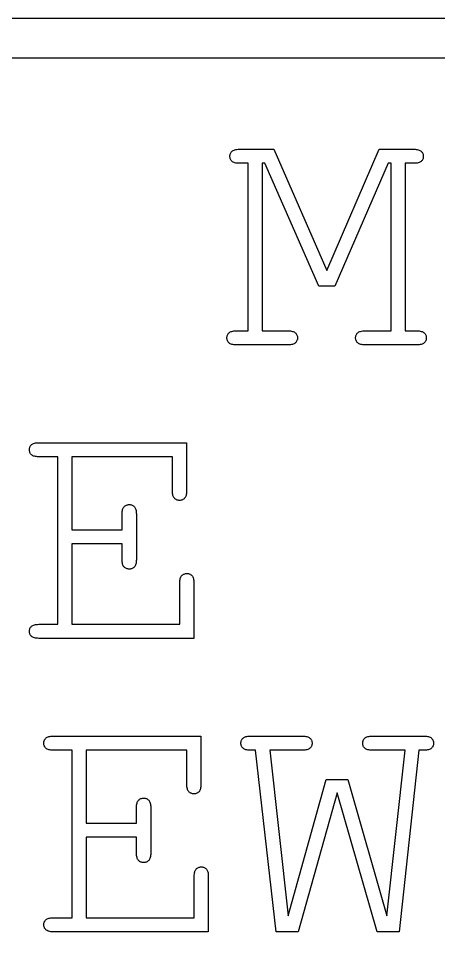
# Model space of a CAD drawing. Header units: millimetres. Extents: x -7 to 7, y -5 to 5.
# Drawn here: x 0 to 2.39, y -0.29 to 5 of the extents above; entities that cross this region are included whole.
import ezdxf

# ---------------------------------------------------------------- set-up
doc = ezdxf.new("R2010")
doc.units = ezdxf.units.MM
doc.header["$MEASUREMENT"] = 0

msp = doc.modelspace()

# ---------------------------------------------------------------- linework, layer by layer
at = {"flags": 128}
for points in [[(-7, -5), (7, -5), (7, 5), (-7, 5), (-7, -5)], [(-6.686445, -4.776032), (6.686445, -4.776032), (6.686445, 4.776032), (-6.686445, 4.776032), (-6.686445, -4.776032)], [(1.798915, 3.478699), (1.707663, 3.478699), (1.400638, 4.177348), (1.385429, 4.177348), (1.385429, 3.224904), (1.532763, 3.224904), (1.53964, 3.224734), (1.546011, 3.224221), (1.551878, 3.223367), (1.55724, 3.222172), (1.562096, 3.220634), (1.566448, 3.218756), (1.570295, 3.216535), (1.573636, 3.213973), (1.576533, 3.211129), (1.579043, 3.208062), (1.581167, 3.204772), (1.582904, 3.20126), (1.584256, 3.197524), (1.585221, 3.193566), (1.5858, 3.189385), (1.585993, 3.184982), (1.5858, 3.180793), (1.585221, 3.176783), (1.584256, 3.172951), (1.582904, 3.169298), (1.581167, 3.165822), (1.579043, 3.162525), (1.576533, 3.159406), (1.573636, 3.156465), (1.570295, 3.153792), (1.566448, 3.151475), (1.562096, 3.149514), (1.55724, 3.14791), (1.551878, 3.146663), (1.546011, 3.145772), (1.53964, 3.145237), (1.532763, 3.145059), (1.238095, 3.145059), (1.231218, 3.145237), (1.224847, 3.145772), (1.21898, 3.146663), (1.213618, 3.14791), (1.208762, 3.149514), (1.20441, 3.151475), (1.200563, 3.153792), (1.197221, 3.156465), (1.194325, 3.159406), (1.191815, 3.162525), (1.189691, 3.165822), (1.187954, 3.169298), (1.186602, 3.172951), (1.185637, 3.176783), (1.185057, 3.180793), (1.184864, 3.184982), (1.185057, 3.189385), (1.185637, 3.193566), (1.186602, 3.197524), (1.187954, 3.20126), (1.189691, 3.204772), (1.191815, 3.208062), (1.194325, 3.211129), (1.197221, 3.213973), (1.200563, 3.216535), (1.20441, 3.218756), (1.208762, 3.220634), (1.213618, 3.222172), (1.21898, 3.223367), (1.224847, 3.224221), (1.231218, 3.224734), (1.238095, 3.224904), (1.305583, 3.224904), (1.305583, 4.177348), (1.255205, 4.177348), (1.248328, 4.177519), (1.241956, 4.178032), (1.23609, 4.178886), (1.230728, 4.180081), (1.225871, 4.181618), (1.22152, 4.183497), (1.217673, 4.185718), (1.214331, 4.18828), (1.211435, 4.191124), (1.208925, 4.194191), (1.206801, 4.197481), (1.205063, 4.200993), (1.203712, 4.204729), (1.202746, 4.208687), (1.202167, 4.212868), (1.201974, 4.217271), (1.202167, 4.221675), (1.202746, 4.225856), (1.203712, 4.229814), (1.205063, 4.233549), (1.206801, 4.237062), (1.208925, 4.240352), (1.211435, 4.243419), (1.214331, 4.246263), (1.217673, 4.248825), (1.22152, 4.251045), (1.225871, 4.252924), (1.230728, 4.254461), (1.23609, 4.255657), (1.241956, 4.256511), (1.248328, 4.257023), (1.255205, 4.257194), (1.451016, 4.257194), (1.753289, 3.569001), (2.050809, 4.257194), (2.246621, 4.257194), (2.25372, 4.257023), (2.260285, 4.256511), (2.266315, 4.255657), (2.27181, 4.254461), (2.276771, 4.252924), (2.281197, 4.251045), (2.285088, 4.248825), (2.288445, 4.246263), (2.291341, 4.243419), (2.293851, 4.240352), (2.295975, 4.237062), (2.297713, 4.233549), (2.299064, 4.229814), (2.300029, 4.225856), (2.300609, 4.221675), (2.300802, 4.217271), (2.300609, 4.212868), (2.300029, 4.208687), (2.299064, 4.204729), (2.297713, 4.200993), (2.295975, 4.197481), (2.293851, 4.194191), (2.291341, 4.191124), (2.288445, 4.18828), (2.285088, 4.185718), (2.281197, 4.183497), (2.276771, 4.181618), (2.27181, 4.180081), (2.266315, 4.178886), (2.260285, 4.178032), (2.25372, 4.177519), (2.246621, 4.177348), (2.197193, 4.177348), (2.197193, 3.224904), (2.263731, 3.224904), (2.27083, 3.224734), (2.277395, 3.224221), (2.283425, 3.223367), (2.28892, 3.222172), (2.293881, 3.220634), (2.298307, 3.218756), (2.302198, 3.216535), (2.305555, 3.213973), (2.308451, 3.211129), (2.310961, 3.208062), (2.313085, 3.204772), (2.314822, 3.20126), (2.316174, 3.197524), (2.317139, 3.193566), (2.317719, 3.189385), (2.317912, 3.184982), (2.317719, 3.180793), (2.317139, 3.176783), (2.316174, 3.172951), (2.314822, 3.169298), (2.313085, 3.165822), (2.310961, 3.162525), (2.308451, 3.159406), (2.305555, 3.156465), (2.302198, 3.153792), (2.298307, 3.151475), (2.293881, 3.149514), (2.28892, 3.14791), (2.283425, 3.146663), (2.277395, 3.145772), (2.27083, 3.145237), (2.263731, 3.145059), (1.970013, 3.145059), (1.963129, 3.145237), (1.956735, 3.145772), (1.950831, 3.146663), (1.945418, 3.14791), (1.940494, 3.149514), (1.936061, 3.151475), (1.932117, 3.153792), (1.928664, 3.156465), (1.925657, 3.159406), (1.92305, 3.162525), (1.920845, 3.165822), (1.91904, 3.169298), (1.917636, 3.172951), (1.916634, 3.176783), (1.916032, 3.180793), (1.915832, 3.184982), (1.916025, 3.189385), (1.916604, 3.193566), (1.91757, 3.197524), (1.918921, 3.20126), (1.920659, 3.204772), (1.922783, 3.208062), (1.925293, 3.211129), (1.928189, 3.213973), (1.931546, 3.216535), (1.935437, 3.218756), (1.939863, 3.220634), (1.944823, 3.222172), (1.950319, 3.223367), (1.956349, 3.224221), (1.962913, 3.224734), (1.970013, 3.224904), (2.117347, 3.224904), (2.117347, 4.177348), (2.100237, 4.177348), (1.798915, 3.478699)], [(0.303711, 2.013913), (0.303711, 1.556701), (0.917762, 1.556701), (0.917762, 1.792436), (0.917933, 1.799313), (0.918445, 1.805684), (0.919299, 1.811551), (0.920495, 1.816913), (0.922032, 1.821769), (0.923911, 1.826121), (0.926131, 1.829968), (0.928693, 1.833309), (0.931537, 1.836206), (0.934604, 1.838716), (0.937894, 1.840839), (0.941407, 1.842577), (0.945142, 1.843929), (0.9491, 1.844894), (0.953281, 1.845473), (0.957685, 1.845666), (0.962088, 1.845473), (0.966269, 1.844894), (0.970227, 1.843929), (0.973963, 1.842577), (0.977475, 1.840839), (0.980765, 1.838716), (0.983832, 1.836206), (0.986676, 1.833309), (0.989238, 1.829968), (0.991459, 1.826121), (0.993337, 1.821769), (0.994875, 1.816913), (0.99607, 1.811551), (0.996924, 1.805684), (0.997437, 1.799313), (0.997607, 1.792436), (0.997607, 1.476856), (0.116454, 1.476856), (0.109577, 1.477034), (0.103206, 1.477569), (0.097339, 1.47846), (0.091978, 1.479707), (0.087121, 1.481311), (0.082769, 1.483272), (0.078922, 1.485589), (0.075581, 1.488262), (0.072684, 1.491203), (0.070174, 1.494322), (0.068051, 1.497619), (0.066313, 1.501095), (0.064961, 1.504748), (0.063996, 1.50858), (0.063417, 1.51259), (0.063224, 1.516779), (0.063417, 1.521182), (0.063996, 1.525363), (0.064961, 1.529321), (0.066313, 1.533057), (0.068051, 1.536569), (0.070174, 1.539859), (0.072684, 1.542926), (0.075581, 1.54577), (0.078922, 1.548332), (0.082769, 1.550553), (0.087121, 1.552431), (0.091978, 1.553969), (0.097339, 1.555164), (0.103206, 1.556018), (0.109577, 1.556531), (0.116454, 1.556701), (0.223865, 1.556701), (0.223865, 2.509145), (0.116454, 2.509145), (0.109577, 2.509316), (0.103206, 2.509829), (0.097339, 2.510683), (0.091978, 2.511878), (0.087121, 2.513415), (0.082769, 2.515294), (0.078922, 2.517515), (0.075581, 2.520077), (0.072684, 2.522921), (0.070174, 2.525988), (0.068051, 2.529278), (0.066313, 2.53279), (0.064961, 2.536526), (0.063996, 2.540484), (0.063417, 2.544665), (0.063224, 2.549068), (0.063417, 2.553472), (0.063996, 2.557653), (0.064961, 2.561611), (0.066313, 2.565346), (0.068051, 2.568859), (0.070174, 2.572149), (0.072684, 2.575216), (0.075581, 2.57806), (0.078922, 2.580622), (0.082769, 2.582842), (0.087121, 2.584721), (0.091978, 2.586258), (0.097339, 2.587454), (0.103206, 2.588308), (0.109577, 2.58882), (0.116454, 2.588991), (0.955783, 2.588991), (0.955783, 2.314284), (0.955613, 2.307408), (0.9551, 2.301036), (0.954246, 2.295169), (0.953051, 2.289808), (0.951513, 2.284951), (0.949635, 2.280599), (0.947414, 2.276753), (0.944852, 2.273411), (0.942008, 2.270515), (0.938941, 2.268005), (0.935651, 2.265881), (0.932139, 2.264143), (0.928403, 2.262791), (0.924445, 2.261826), (0.920264, 2.261247), (0.915861, 2.261054), (0.911457, 2.261247), (0.907276, 2.261826), (0.903318, 2.262791), (0.899583, 2.264143), (0.89607, 2.265881), (0.89278, 2.268005), (0.889713, 2.270515), (0.886869, 2.273411), (0.884307, 2.276753), (0.882087, 2.280599), (0.880208, 2.284951), (0.878671, 2.289808), (0.877475, 2.295169), (0.876621, 2.301036), (0.876109, 2.307408), (0.875938, 2.314284), (0.875938, 2.509145), (0.303711, 2.509145), (0.303711, 2.093758), (0.589824, 2.093758), (0.589824, 2.18406), (0.590003, 2.190936), (0.590537, 2.197308), (0.591428, 2.203175), (0.592676, 2.208536), (0.59428, 2.213393), (0.596241, 2.217745), (0.598558, 2.221591), (0.601231, 2.224933), (0.604187, 2.227829), (0.60735, 2.230339), (0.610722, 2.232463), (0.614301, 2.234201), (0.618088, 2.235552), (0.622083, 2.236518), (0.626287, 2.237097), (0.630698, 2.23729), (0.634886, 2.237097), (0.638896, 2.236518), (0.642728, 2.235552), (0.646382, 2.234201), (0.649857, 2.232463), (0.653154, 2.230339), (0.656273, 2.227829), (0.659214, 2.224933), (0.661887, 2.221591), (0.664204, 2.217745), (0.666165, 2.213393), (0.667769, 2.208536), (0.669017, 2.203175), (0.669908, 2.197308), (0.670442, 2.190936), (0.670621, 2.18406), (0.670621, 1.923611), (0.670442, 1.916734), (0.669908, 1.910363), (0.669017, 1.904496), (0.667769, 1.899134), (0.666165, 1.894278), (0.664204, 1.889926), (0.661887, 1.886079), (0.659214, 1.882738), (0.656273, 1.879841), (0.653154, 1.877331), (0.649857, 1.875208), (0.646382, 1.87347), (0.642728, 1.872118), (0.638896, 1.871153), (0.634886, 1.870574), (0.630698, 1.870381), (0.626287, 1.870574), (0.622083, 1.871153), (0.618088, 1.872118), (0.614301, 1.87347), (0.610722, 1.875208), (0.60735, 1.877331), (0.604187, 1.879841), (0.601231, 1.882738), (0.598558, 1.886079), (0.596241, 1.889926), (0.59428, 1.894278), (0.592676, 1.899134), (0.591428, 1.904496), (0.590537, 1.910363), (0.590003, 1.916734), (0.589824, 1.923611), (0.589824, 2.013913), (0.303711, 2.013913)], [(0.385458, 0.34571), (0.385458, -0.111502), (0.999508, -0.111502), (0.999508, 0.124233), (0.999679, 0.13111), (1.000192, 0.137481), (1.001046, 0.143348), (1.002241, 0.14871), (1.003778, 0.153566), (1.005657, 0.157918), (1.007878, 0.161765), (1.01044, 0.165106), (1.013284, 0.168003), (1.016351, 0.170513), (1.019641, 0.172637), (1.023153, 0.174374), (1.026889, 0.175726), (1.030847, 0.176691), (1.035028, 0.17727), (1.039431, 0.177463), (1.043835, 0.17727), (1.048016, 0.176691), (1.051974, 0.175726), (1.055709, 0.174374), (1.059222, 0.172637), (1.062512, 0.170513), (1.065579, 0.168003), (1.068423, 0.165106), (1.070985, 0.161765), (1.073205, 0.157918), (1.075084, 0.153566), (1.076621, 0.14871), (1.077817, 0.143348), (1.078671, 0.137481), (1.079183, 0.13111), (1.079354, 0.124233), (1.079354, -0.191347), (0.198201, -0.191347), (0.191324, -0.191169), (0.184953, -0.190634), (0.179086, -0.189743), (0.173724, -0.188496), (0.168868, -0.186892), (0.164516, -0.184931), (0.160669, -0.182614), (0.157327, -0.179941), (0.154431, -0.177), (0.151921, -0.173881), (0.149797, -0.170584), (0.14806, -0.167108), (0.146708, -0.163455), (0.145743, -0.159623), (0.145163, -0.155613), (0.14497, -0.151424), (0.145163, -0.147021), (0.145743, -0.14284), (0.146708, -0.138882), (0.14806, -0.135146), (0.149797, -0.131634), (0.151921, -0.128344), (0.154431, -0.125277), (0.157327, -0.122433), (0.160669, -0.119871), (0.164516, -0.11765), (0.168868, -0.115772), (0.173724, -0.114234), (0.179086, -0.113039), (0.184953, -0.112185), (0.191324, -0.111672), (0.198201, -0.111502), (0.305612, -0.111502), (0.305612, 0.840943), (0.198201, 0.840943), (0.191324, 0.841113), (0.184953, 0.841626), (0.179086, 0.84248), (0.173724, 0.843675), (0.168868, 0.845213), (0.164516, 0.847091), (0.160669, 0.849312), (0.157327, 0.851874), (0.154431, 0.854718), (0.151921, 0.857785), (0.149797, 0.861075), (0.14806, 0.864587), (0.146708, 0.868323), (0.145743, 0.872281), (0.145163, 0.876462), (0.14497, 0.880865), (0.145163, 0.885269), (0.145743, 0.88945), (0.146708, 0.893408), (0.14806, 0.897143), (0.149797, 0.900656), (0.151921, 0.903946), (0.154431, 0.907013), (0.157327, 0.909857), (0.160669, 0.912419), (0.164516, 0.914639), (0.168868, 0.916518), (0.173724, 0.918055), (0.179086, 0.919251), (0.184953, 0.920105), (0.191324, 0.920617), (0.198201, 0.920788), (1.03753, 0.920788), (1.03753, 0.646081), (1.037359, 0.639205), (1.036847, 0.632833), (1.035993, 0.626966), (1.034797, 0.621605), (1.03326, 0.616748), (1.031381, 0.612396), (1.029161, 0.60855), (1.026599, 0.605208), (1.023755, 0.602312), (1.020688, 0.599802), (1.017398, 0.597678), (1.013885, 0.59594), (1.01015, 0.594588), (1.006192, 0.593623), (1.002011, 0.593044), (0.997607, 0.592851), (0.993204, 0.593044), (0.989023, 0.593623), (0.985065, 0.594588), (0.981329, 0.59594), (0.977817, 0.597678), (0.974527, 0.599802), (0.97146, 0.602312), (0.968616, 0.605208), (0.966054, 0.60855), (0.963833, 0.612396), (0.961955, 0.616748), (0.960417, 0.621605), (0.959222, 0.626966), (0.958368, 0.632833), (0.957855, 0.639205), (0.957685, 0.646081), (0.957685, 0.840943), (0.385458, 0.840943), (0.385458, 0.425555), (0.671571, 0.425555), (0.671571, 0.515857), (0.671749, 0.522733), (0.672284, 0.529105), (0.673175, 0.534972), (0.674423, 0.540333), (0.676027, 0.54519), (0.677987, 0.549542), (0.680304, 0.553388), (0.682978, 0.55673), (0.685933, 0.559626), (0.689097, 0.562136), (0.692468, 0.56426), (0.696048, 0.565998), (0.699835, 0.567349), (0.70383, 0.568315), (0.708033, 0.568894), (0.712444, 0.569087), (0.716633, 0.568894), (0.720643, 0.568315), (0.724475, 0.567349), (0.728128, 0.565998), (0.731604, 0.56426), (0.734901, 0.562136), (0.73802, 0.559626), (0.740961, 0.55673), (0.743634, 0.553388), (0.745951, 0.549542), (0.747912, 0.54519), (0.749516, 0.540333), (0.750763, 0.534972), (0.751654, 0.529105), (0.752189, 0.522733), (0.752367, 0.515857), (0.752367, 0.255408), (0.752189, 0.248531), (0.751654, 0.24216), (0.750763, 0.236293), (0.749516, 0.230932), (0.747912, 0.226075), (0.745951, 0.221723), (0.743634, 0.217876), (0.740961, 0.214535), (0.73802, 0.211638), (0.734901, 0.209128), (0.731604, 0.207005), (0.728128, 0.205267), (0.724475, 0.203915), (0.720643, 0.20295), (0.716633, 0.202371), (0.712444, 0.202178), (0.708033, 0.202371), (0.70383, 0.20295), (0.699835, 0.203915), (0.696048, 0.205267), (0.692468, 0.207005), (0.689097, 0.209128), (0.685933, 0.211638), (0.682978, 0.214535), (0.680304, 0.217876), (0.677987, 0.221723), (0.676027, 0.226075), (0.674423, 0.230932), (0.673175, 0.236293), (0.672284, 0.24216), (0.671749, 0.248531), (0.671571, 0.255408), (0.671571, 0.34571), (0.385458, 0.34571)], [(2.163924, -0.191347), (2.038452, -0.191347), (1.812223, 0.598554), (1.590746, -0.191347), (1.465275, -0.191347), (1.347407, 0.840943), (1.31794, 0.840943), (1.311064, 0.841113), (1.304692, 0.841626), (1.298826, 0.84248), (1.293464, 0.843675), (1.288607, 0.845213), (1.284255, 0.847091), (1.280409, 0.849312), (1.277067, 0.851874), (1.274171, 0.854718), (1.271661, 0.857785), (1.269537, 0.861075), (1.267799, 0.864587), (1.266448, 0.868323), (1.265482, 0.872281), (1.264903, 0.876462), (1.26471, 0.880865), (1.264903, 0.885269), (1.265482, 0.88945), (1.266448, 0.893408), (1.267799, 0.897143), (1.269537, 0.900656), (1.271661, 0.903946), (1.274171, 0.907013), (1.277067, 0.909857), (1.280409, 0.912419), (1.284255, 0.914639), (1.288607, 0.916518), (1.293464, 0.918055), (1.298826, 0.919251), (1.304692, 0.920105), (1.311064, 0.920617), (1.31794, 0.920788), (1.61451, 0.920788), (1.621609, 0.920617), (1.628174, 0.920105), (1.634204, 0.919251), (1.639699, 0.918055), (1.64466, 0.916518), (1.649086, 0.914639), (1.652977, 0.912419), (1.656334, 0.909857), (1.65923, 0.907013), (1.66174, 0.903946), (1.663864, 0.900656), (1.665601, 0.897143), (1.666953, 0.893408), (1.667918, 0.88945), (1.668498, 0.885269), (1.668691, 0.880865), (1.668498, 0.876462), (1.667918, 0.872281), (1.666953, 0.868323), (1.665601, 0.864587), (1.663864, 0.861075), (1.66174, 0.857785), (1.65923, 0.854718), (1.656334, 0.851874), (1.652977, 0.849312), (1.649086, 0.847091), (1.64466, 0.845213), (1.639699, 0.843675), (1.634204, 0.84248), (1.628174, 0.841626), (1.621609, 0.841113), (1.61451, 0.840943), (1.428203, 0.840943), (1.533714, -0.100095), (1.749487, 0.674597), (1.872107, 0.674597), (2.093583, -0.100095), (2.197193, 0.840943), (2.009936, 0.840943), (2.003059, 0.841113), (1.996687, 0.841626), (1.990821, 0.84248), (1.985459, 0.843675), (1.980602, 0.845213), (1.976251, 0.847091), (1.972404, 0.849312), (1.969062, 0.851874), (1.966166, 0.854718), (1.963656, 0.857785), (1.961532, 0.861075), (1.959795, 0.864587), (1.958443, 0.868323), (1.957478, 0.872281), (1.956898, 0.876462), (1.956705, 0.880865), (1.956898, 0.885269), (1.957478, 0.88945), (1.958443, 0.893408), (1.959795, 0.897143), (1.961532, 0.900656), (1.963656, 0.903946), (1.966166, 0.907013), (1.969062, 0.909857), (1.972404, 0.912419), (1.976251, 0.914639), (1.980602, 0.916518), (1.985459, 0.918055), (1.990821, 0.919251), (1.996687, 0.920105), (2.003059, 0.920617), (2.009936, 0.920788), (2.304604, 0.920788), (2.311703, 0.920617), (2.318268, 0.920105), (2.324298, 0.919251), (2.329793, 0.918055), (2.334754, 0.916518), (2.33918, 0.914639), (2.343071, 0.912419), (2.346428, 0.909857), (2.349324, 0.907013), (2.351834, 0.903946), (2.353958, 0.900656), (2.355696, 0.897143), (2.357047, 0.893408), (2.358013, 0.88945), (2.358592, 0.885269), (2.358785, 0.880865), (2.358592, 0.876462), (2.358013, 0.872281), (2.357047, 0.868323), (2.355696, 0.864587), (2.353958, 0.861075), (2.351834, 0.857785), (2.349324, 0.854718), (2.346428, 0.851874), (2.343071, 0.849312), (2.33918, 0.847091), (2.334754, 0.845213), (2.329793, 0.843675), (2.324298, 0.84248), (2.318268, 0.841626), (2.311703, 0.841113), (2.304604, 0.840943), (2.275137, 0.840943), (2.163924, -0.191347)]]:
    msp.add_lwpolyline(points, dxfattribs=at)

doc.saveas('drawing.dxf')
